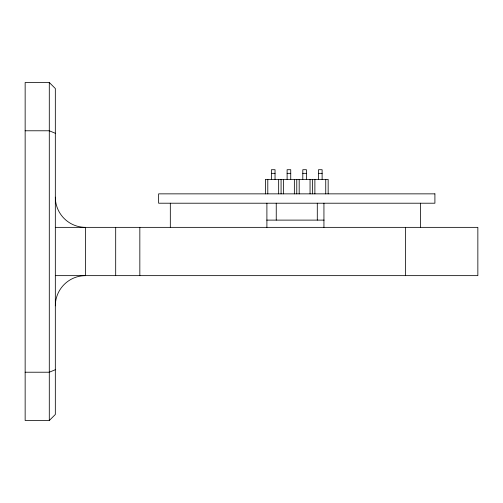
<?xml version="1.0" encoding="UTF-8"?>
<svg xmlns="http://www.w3.org/2000/svg" width="503" height="503" viewBox="0 0 503 503"><rect width="100%" height="100%" fill="white"/><g stroke="black" fill="none" stroke-linecap="round" stroke-linejoin="round"><path stroke-width="0.75" d="M49.294 420.508L55.33 414.472L55.33 88.528L49.294 82.492L25.15 82.492L25.15 420.508L49.294 420.508L49.294 82.492M55.33 369.718L49.294 372.22L25.15 372.22M25.15 130.78L49.294 130.78L55.33 133.282M271.419 173.334L275.04 173.334M287.112 173.334L290.734 173.334M302.806 173.334L306.428 173.334M318.5 173.334L322.121 173.334M266.753 220.113L324.121 220.113M55.33 227.356L477.85 227.356L477.85 275.644L55.33 275.644M420.514 203.212L420.514 227.356M405.418 227.356L405.418 275.644M328.157 193.856L328.157 179.37L265.383 179.37L265.383 193.856M325.743 179.37L325.743 193.856M323.938 203.212L323.938 227.356M322.121 179.37L322.121 169.712L318.5 169.712L318.5 179.37M317.292 203.212L317.292 220.113M314.878 179.37L314.878 193.856M312.464 179.37L312.464 193.856M310.049 179.37L310.049 193.856M306.428 179.37L306.428 169.712L302.806 169.712L302.806 179.37M299.184 179.37L299.184 193.856M296.77 179.37L296.77 193.856M294.356 179.37L294.356 193.856M290.734 179.37L290.734 169.712L287.112 169.712L287.112 179.37M283.491 179.37L283.491 193.856M281.076 179.37L281.076 193.856M278.662 179.37L278.662 193.856M276.248 203.212L276.248 220.113M275.04 179.37L275.04 169.712L271.419 169.712L271.419 179.37M267.797 179.37L267.797 193.856M266.898 203.212L266.898 227.356M170.322 203.212L170.322 227.356M139.834 227.356L139.834 275.644M115.69 227.356L115.69 275.644M55.33 305.824A30.18 30.18 0 0 1 85.51 275.644L85.51 227.356A30.18 30.18 0 0 1 55.33 197.176M434.906 193.856L158.634 193.856L158.634 203.212L434.906 203.212L434.906 193.856"/></g></svg>
